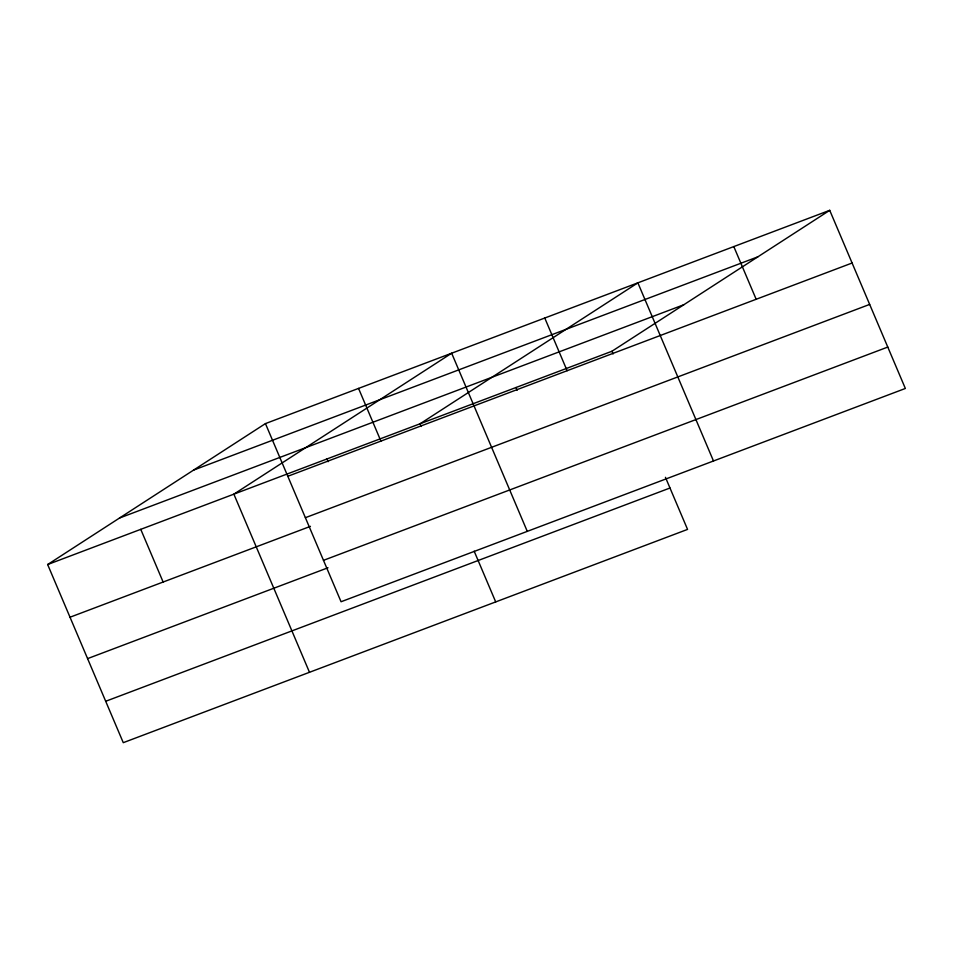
<?xml version="1.0" encoding="UTF-8"?>
<svg xmlns="http://www.w3.org/2000/svg" width="953" height="953" viewBox="0 0 953 953"><rect width="100%" height="100%" fill="white"/><g stroke="black" fill="none" stroke-linecap="round" stroke-linejoin="round"><path stroke-width="1.43" d="M665.456 477.334L687.554 529.403L123.271 742.673L47.65 564.533L265.446 423.597L829.729 210.327L905.35 388.467L341.055 601.748L265.446 423.597M47.65 564.533L611.945 351.252L829.729 210.327M193.566 470.103L757.861 256.833M119.518 518.027L683.813 304.746M287.806 476.286L852.101 263.016M305.377 517.693L869.672 304.412M70.022 617.222L310.428 526.354M323.484 560.34L887.779 347.071M87.593 658.618L327.999 567.762M105.7 701.277L669.983 488.007M733.798 246.577L756.17 299.278M713.487 460.978L637.879 282.838L420.082 423.775L421.226 426.467M611.945 351.252L613.089 353.956M544.771 318.028L567.13 370.717M516.014 387.514L517.157 390.218M527.271 531.357L451.662 353.218L233.866 494.154L309.487 672.294M474.165 551.179L495.703 601.915M358.554 388.407L380.914 441.096M326.974 458.965L328.118 461.669M140.758 529.344L163.13 582.033"/></g></svg>
